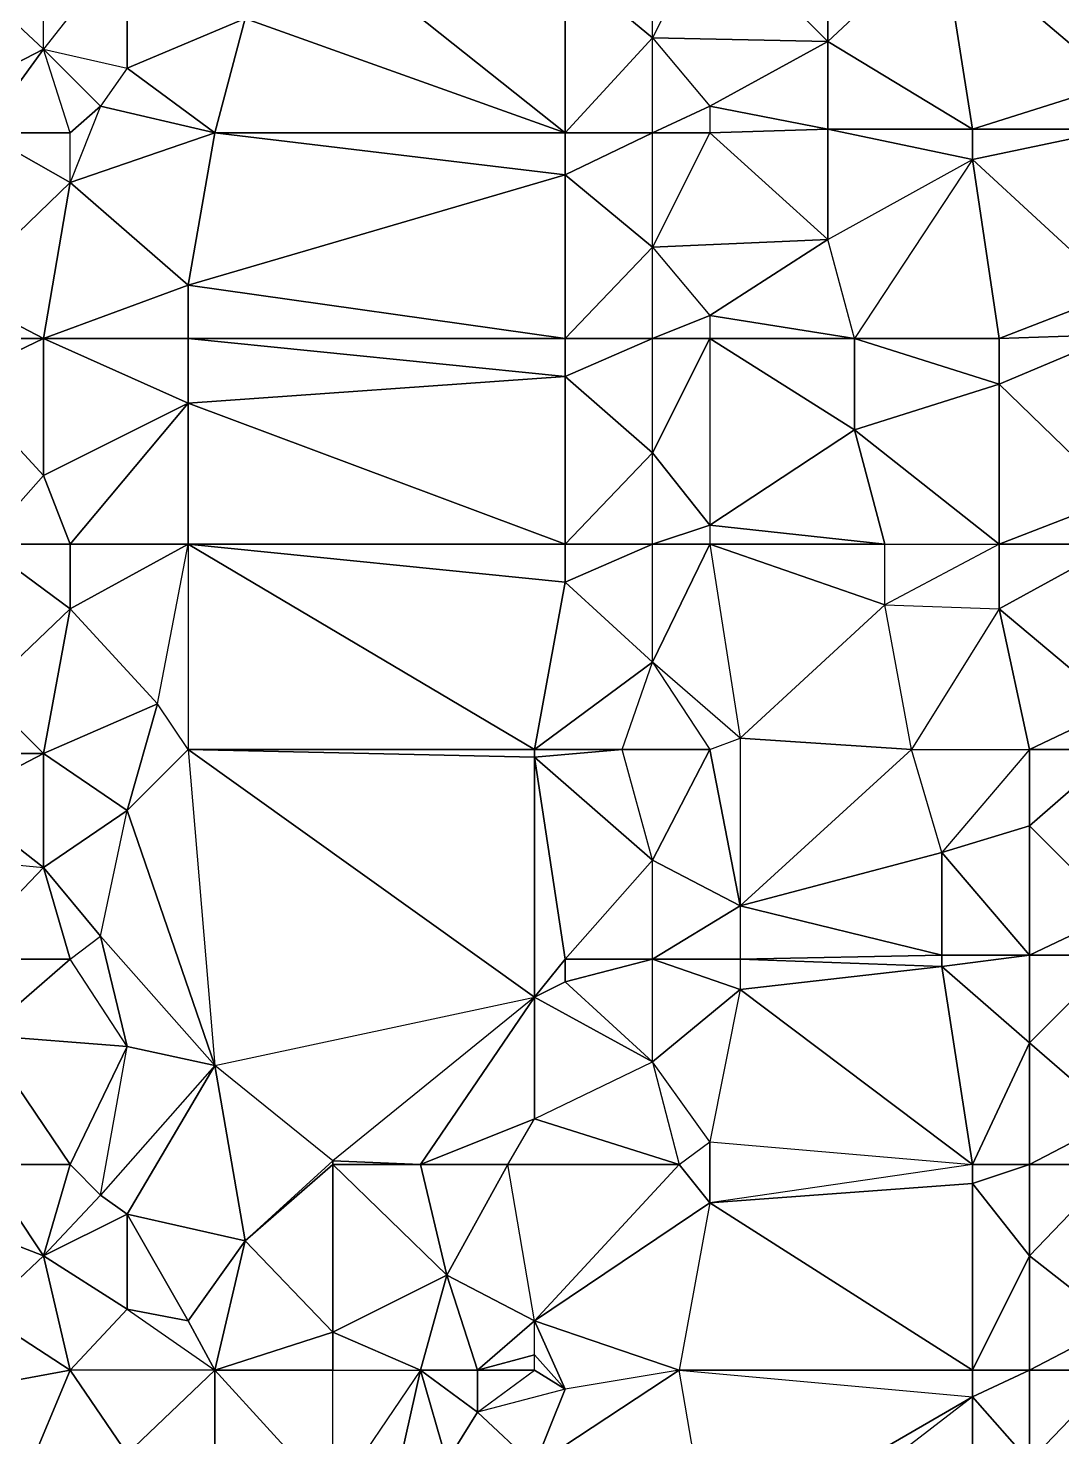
# Model space of a CAD drawing. Header units: metres. Extents: x 121.06818 to 121.07159, y 3.17836 to 3.18313.
# Drawn here: x 121.070904 to 121.0711755, y 3.1794855 to 3.1798555 of the extents above; entities that cross this region are included whole.
import ezdxf

# ---------------------------------------------------------------- set-up
doc = ezdxf.new("R2010")
doc.units = ezdxf.units.M

msp = doc.modelspace()

# ---------------------------------------------------------------- linework, layer by layer
at = {"layer": 'DELAUNEY5514', "color": 252}
msp.add_3dface([(121.071091, 3.179449, 0.0105), (121.071083, 3.179456, 0.0105), (121.071152, 3.179496, 0.01051)], dxfattribs=at)
at = {"layer": 'DELAUNEY5515', "color": 252}
msp.add_3dface([(121.071091, 3.179449, 0.0105), (121.071152, 3.179449, 0.01051), (121.071152, 3.179496, 0.01051)], dxfattribs=at)
at = {"layer": 'DELAUNEY5529', "color": 252}
msp.add_3dface([(121.070892, 3.179448, 0.01043), (121.07093, 3.179481, 0.01044), (121.070915, 3.179503, 0.01044)], dxfattribs=at)
at = {"layer": 'DELAUNEY5530', "color": 252}
msp.add_3dface([(121.07093, 3.179481, 0.01044), (121.070953, 3.179448, 0.01044), (121.070953, 3.179503, 0.01045)], dxfattribs=at)
at = {"layer": 'DELAUNEY5531', "color": 252}
msp.add_3dface([(121.070953, 3.179448, 0.01044), (121.070984, 3.179469, 0.01045), (121.070953, 3.179503, 0.01045)], dxfattribs=at)
at = {"layer": 'DELAUNEY5583', "color": 252}
msp.add_3dface([(121.071152, 3.179449, 0.01051), (121.071167, 3.179479, 0.01052), (121.071152, 3.179496, 0.01051)], dxfattribs=at)
at = {"layer": 'DELAUNEY5603', "color": 252}
msp.add_3dface([(121.070877, 3.179496, 0.01043), (121.070892, 3.179448, 0.01043), (121.070915, 3.179503, 0.01044)], dxfattribs=at)
at = {"layer": 'DELAUNEY5604', "color": 252}
msp.add_3dface([(121.070984, 3.179469, 0.01045), (121.070999, 3.179467, 0.01046), (121.071007, 3.179503, 0.01047)], dxfattribs=at)
at = {"layer": 'DELAUNEY5605', "color": 252}
msp.add_3dface([(121.070999, 3.179467, 0.01046), (121.071014, 3.179479, 0.01047), (121.071007, 3.179503, 0.01047)], dxfattribs=at)
at = {"layer": 'DELAUNEY5606', "color": 252}
msp.add_3dface([(121.071014, 3.179479, 0.01047), (121.071037, 3.179478, 0.01048), (121.071022, 3.179492, 0.01048)], dxfattribs=at)
at = {"layer": 'DELAUNEY5607', "color": 252}
msp.add_3dface([(121.071167, 3.179479, 0.01052), (121.07119, 3.179461, 0.01053), (121.07119, 3.179503, 0.01053)], dxfattribs=at)
at = {"layer": 'DELAUNEY5666', "color": 252}
msp.add_3dface([(121.07093, 3.179481, 0.01044), (121.070953, 3.179503, 0.01045), (121.070915, 3.179503, 0.01044)], dxfattribs=at)
at = {"layer": 'DELAUNEY5667', "color": 252}
msp.add_3dface([(121.071037, 3.179478, 0.01048), (121.071083, 3.179456, 0.0105), (121.071075, 3.179503, 0.0105)], dxfattribs=at)
at = {"layer": 'DELAUNEY5668', "color": 252}
msp.add_3dface([(121.071152, 3.179496, 0.01051), (121.071167, 3.179479, 0.01052), (121.071167, 3.179503, 0.01052)], dxfattribs=at)
at = {"layer": 'DELAUNEY5680', "color": 252}
msp.add_3dface([(121.070953, 3.179503, 0.01045), (121.070984, 3.179469, 0.01045), (121.070984, 3.179503, 0.01046)], dxfattribs=at)
at = {"layer": 'DELAUNEY5681', "color": 252}
msp.add_3dface([(121.071037, 3.179478, 0.01048), (121.071075, 3.179503, 0.0105), (121.071045, 3.179498, 0.01049)], dxfattribs=at)
at = {"layer": 'DELAUNEY5682', "color": 252}
msp.add_3dface([(121.071083, 3.179456, 0.0105), (121.071075, 3.179503, 0.0105), (121.071152, 3.179496, 0.01051)], dxfattribs=at)
at = {"layer": 'DELAUNEY5697', "color": 252}
msp.add_3dface([(121.070877, 3.179496, 0.01043), (121.070915, 3.179503, 0.01044), (121.070892, 3.179518, 0.01044)], dxfattribs=at)
at = {"layer": 'DELAUNEY5698', "color": 252}
msp.add_3dface([(121.071014, 3.179479, 0.01047), (121.071022, 3.179492, 0.01048), (121.071007, 3.179503, 0.01047)], dxfattribs=at)
at = {"layer": 'DELAUNEY5699', "color": 252}
msp.add_3dface([(121.071037, 3.179478, 0.01048), (121.071045, 3.179498, 0.01049), (121.071022, 3.179492, 0.01048)], dxfattribs=at)
at = {"layer": 'DELAUNEY5722', "color": 252}
msp.add_3dface([(121.071075, 3.179503, 0.0105), (121.071045, 3.179498, 0.01049), (121.071037, 3.179516, 0.01049)], dxfattribs=at)
at = {"layer": 'DELAUNEY5723', "color": 252}
msp.add_3dface([(121.071167, 3.179479, 0.01052), (121.07119, 3.179503, 0.01053), (121.071167, 3.179503, 0.01052)], dxfattribs=at)
at = {"layer": 'DELAUNEY5761', "color": 252}
msp.add_3dface([(121.070953, 3.179503, 0.01045), (121.070984, 3.179503, 0.01046), (121.070984, 3.179513, 0.01046)], dxfattribs=at)
at = {"layer": 'DELAUNEY5762', "color": 252}
msp.add_3dface([(121.070984, 3.179469, 0.01045), (121.070984, 3.179503, 0.01046), (121.071007, 3.179503, 0.01047)], dxfattribs=at)
at = {"layer": 'DELAUNEY5763', "color": 252}
msp.add_3dface([(121.071075, 3.179503, 0.0105), (121.071152, 3.179496, 0.01051), (121.071152, 3.179503, 0.01051)], dxfattribs=at)
at = {"layer": 'DELAUNEY5778', "color": 252}
msp.add_3dface([(121.070984, 3.179503, 0.01046), (121.071007, 3.179503, 0.01047), (121.070984, 3.179513, 0.01046)], dxfattribs=at)
at = {"layer": 'DELAUNEY5790', "color": 252}
msp.add_3dface([(121.071007, 3.179503, 0.01047), (121.071022, 3.179492, 0.01048), (121.071022, 3.179503, 0.01048)], dxfattribs=at)
at = {"layer": 'DELAUNEY5791', "color": 252}
msp.add_3dface([(121.071022, 3.179492, 0.01048), (121.071037, 3.179503, 0.01049), (121.071045, 3.179498, 0.01049)], dxfattribs=at)
at = {"layer": 'DELAUNEY5792', "color": 252}
msp.add_3dface([(121.071022, 3.179492, 0.01048), (121.071037, 3.179503, 0.01049), (121.071022, 3.179503, 0.01048)], dxfattribs=at)
at = {"layer": 'DELAUNEY5793', "color": 252}
msp.add_3dface([(121.071045, 3.179498, 0.01049), (121.071037, 3.179503, 0.01049), (121.071037, 3.179507, 0.01049)], dxfattribs=at)
at = {"layer": 'DELAUNEY5794', "color": 252}
msp.add_3dface([(121.071152, 3.179496, 0.01051), (121.071167, 3.179503, 0.01052), (121.071152, 3.179503, 0.01051)], dxfattribs=at)
at = {"layer": 'DELAUNEY5815', "color": 252}
msp.add_3dface([(121.071167, 3.179503, 0.01052), (121.07119, 3.179503, 0.01053), (121.07119, 3.179515, 0.01053)], dxfattribs=at)
at = {"layer": 'DELAUNEY5843', "color": 252}
msp.add_3dface([(121.071007, 3.179503, 0.01047), (121.071022, 3.179503, 0.01048), (121.071014, 3.179528, 0.01048)], dxfattribs=at)
at = {"layer": 'DELAUNEY5844', "color": 252}
msp.add_3dface([(121.071022, 3.179503, 0.01048), (121.071037, 3.179503, 0.01049), (121.071037, 3.179507, 0.01049)], dxfattribs=at)
at = {"layer": 'DELAUNEY5845', "color": 252}
msp.add_3dface([(121.071075, 3.179503, 0.0105), (121.071152, 3.179503, 0.01051), (121.071083, 3.179547, 0.0105)], dxfattribs=at)
at = {"layer": 'DELAUNEY5861', "color": 252}
msp.add_3dface([(121.070892, 3.179518, 0.01044), (121.070915, 3.179503, 0.01044), (121.070908, 3.179533, 0.01045)], dxfattribs=at)
at = {"layer": 'DELAUNEY5862', "color": 252}
msp.add_3dface([(121.070915, 3.179503, 0.01044), (121.07093, 3.179519, 0.01045), (121.070953, 3.179503, 0.01045)], dxfattribs=at)
at = {"layer": 'DELAUNEY5863', "color": 252}
msp.add_3dface([(121.070915, 3.179503, 0.01044), (121.07093, 3.179519, 0.01045), (121.070908, 3.179533, 0.01045)], dxfattribs=at)
at = {"layer": 'DELAUNEY5864', "color": 252}
msp.add_3dface([(121.07093, 3.179519, 0.01045), (121.070953, 3.179503, 0.01045), (121.070946, 3.179516, 0.01045)], dxfattribs=at)
at = {"layer": 'DELAUNEY5865', "color": 252}
msp.add_3dface([(121.071152, 3.179503, 0.01051), (121.071167, 3.179503, 0.01052), (121.071167, 3.179533, 0.01052)], dxfattribs=at)
at = {"layer": 'DELAUNEY5881', "color": 252}
msp.add_3dface([(121.07093, 3.179519, 0.01045), (121.070946, 3.179516, 0.01045), (121.07093, 3.179544, 0.01046)], dxfattribs=at)
at = {"layer": 'DELAUNEY5882', "color": 252}
msp.add_3dface([(121.070946, 3.179516, 0.01045), (121.070953, 3.179503, 0.01045), (121.070961, 3.179537, 0.01046)], dxfattribs=at)
at = {"layer": 'DELAUNEY5895', "color": 252}
msp.add_3dface([(121.071022, 3.179503, 0.01048), (121.071037, 3.179507, 0.01049), (121.071037, 3.179516, 0.01049)], dxfattribs=at)
at = {"layer": 'DELAUNEY5896', "color": 252}
msp.add_3dface([(121.071045, 3.179498, 0.01049), (121.071037, 3.179507, 0.01049), (121.071037, 3.179516, 0.01049)], dxfattribs=at)
at = {"layer": 'DELAUNEY5916', "color": 252}
msp.add_3dface([(121.070953, 3.179503, 0.01045), (121.070984, 3.179513, 0.01046), (121.070961, 3.179537, 0.01046)], dxfattribs=at)
at = {"layer": 'DELAUNEY5917', "color": 252}
msp.add_3dface([(121.071167, 3.179503, 0.01052), (121.07119, 3.179515, 0.01053), (121.071167, 3.179533, 0.01052)], dxfattribs=at)
at = {"layer": 'DELAUNEY5932', "color": 252}
msp.add_3dface([(121.070984, 3.179513, 0.01046), (121.071007, 3.179503, 0.01047), (121.071014, 3.179528, 0.01048)], dxfattribs=at)
at = {"layer": 'DELAUNEY5933', "color": 252}
msp.add_3dface([(121.071022, 3.179503, 0.01048), (121.071037, 3.179516, 0.01049), (121.071014, 3.179528, 0.01048)], dxfattribs=at)
at = {"layer": 'DELAUNEY5960', "color": 252}
msp.add_3dface([(121.071075, 3.179503, 0.0105), (121.071037, 3.179516, 0.01049), (121.071083, 3.179547, 0.0105)], dxfattribs=at)
at = {"layer": 'DELAUNEY5975', "color": 252}
msp.add_3dface([(121.070892, 3.179518, 0.01044), (121.070908, 3.179533, 0.01045), (121.070877, 3.179545, 0.01044)], dxfattribs=at)
at = {"layer": 'DELAUNEY5976', "color": 252}
msp.add_3dface([(121.070946, 3.179516, 0.01045), (121.070961, 3.179537, 0.01046), (121.07093, 3.179544, 0.01046)], dxfattribs=at)
at = {"layer": 'DELAUNEY5977', "color": 252}
msp.add_3dface([(121.070984, 3.179513, 0.01046), (121.071014, 3.179528, 0.01048), (121.070984, 3.179557, 0.01047)], dxfattribs=at)
at = {"layer": 'DELAUNEY5978', "color": 252}
msp.add_3dface([(121.071152, 3.179503, 0.01051), (121.071167, 3.179533, 0.01052), (121.071152, 3.179552, 0.01051)], dxfattribs=at)
at = {"layer": 'DELAUNEY5992', "color": 252}
msp.add_3dface([(121.070908, 3.179533, 0.01045), (121.07093, 3.179519, 0.01045), (121.07093, 3.179544, 0.01046)], dxfattribs=at)
at = {"layer": 'DELAUNEY5993', "color": 252}
msp.add_3dface([(121.070961, 3.179537, 0.01046), (121.070984, 3.179513, 0.01046), (121.070984, 3.179557, 0.01047)], dxfattribs=at)
at = {"layer": 'DELAUNEY5994', "color": 252}
msp.add_3dface([(121.071014, 3.179528, 0.01048), (121.071037, 3.179516, 0.01049), (121.07103, 3.179557, 0.01049)], dxfattribs=at)
at = {"layer": 'DELAUNEY5995', "color": 252}
msp.add_3dface([(121.071083, 3.179547, 0.0105), (121.071152, 3.179503, 0.01051), (121.071152, 3.179552, 0.01051)], dxfattribs=at)
at = {"layer": 'DELAUNEY5996', "color": 252}
msp.add_3dface([(121.071167, 3.179533, 0.01052), (121.07119, 3.179515, 0.01053), (121.07119, 3.179557, 0.01053)], dxfattribs=at)
at = {"layer": 'DELAUNEY6040', "color": 252}
msp.add_3dface([(121.071083, 3.179547, 0.0105), (121.071037, 3.179516, 0.01049), (121.071075, 3.179557, 0.0105)], dxfattribs=at)
at = {"layer": 'DELAUNEY6041', "color": 252}
msp.add_3dface([(121.071083, 3.179547, 0.0105), (121.071152, 3.179552, 0.01051), (121.071152, 3.179557, 0.01051)], dxfattribs=at)
at = {"layer": 'DELAUNEY6061', "color": 252}
msp.add_3dface([(121.071152, 3.179552, 0.01051), (121.071167, 3.179533, 0.01052), (121.071167, 3.179557, 0.01052)], dxfattribs=at)
at = {"layer": 'DELAUNEY6080', "color": 252}
msp.add_3dface([(121.070908, 3.179533, 0.01045), (121.07093, 3.179544, 0.01046), (121.070923, 3.179549, 0.01046)], dxfattribs=at)
at = {"layer": 'DELAUNEY6098', "color": 252}
msp.add_3dface([(121.07093, 3.179544, 0.01046), (121.070961, 3.179537, 0.01046), (121.070953, 3.179583, 0.01047)], dxfattribs=at)
at = {"layer": 'DELAUNEY6111', "color": 252}
msp.add_3dface([(121.070877, 3.179545, 0.01044), (121.070908, 3.179533, 0.01045), (121.070892, 3.179557, 0.01045)], dxfattribs=at)
at = {"layer": 'DELAUNEY6112', "color": 252}
msp.add_3dface([(121.070908, 3.179533, 0.01045), (121.070923, 3.179549, 0.01046), (121.070915, 3.179557, 0.01046)], dxfattribs=at)
at = {"layer": 'DELAUNEY6113', "color": 252}
msp.add_3dface([(121.070923, 3.179549, 0.01046), (121.07093, 3.179544, 0.01046), (121.070953, 3.179583, 0.01047)], dxfattribs=at)
at = {"layer": 'DELAUNEY6114', "color": 252}
msp.add_3dface([(121.070961, 3.179537, 0.01046), (121.070984, 3.179557, 0.01047), (121.070984, 3.179558, 0.01047)], dxfattribs=at)
at = {"layer": 'DELAUNEY6115', "color": 252}
msp.add_3dface([(121.070984, 3.179557, 0.01047), (121.071014, 3.179528, 0.01048), (121.071007, 3.179557, 0.01048)], dxfattribs=at)
at = {"layer": 'DELAUNEY6116', "color": 252}
msp.add_3dface([(121.071014, 3.179528, 0.01048), (121.07103, 3.179557, 0.01049), (121.071007, 3.179557, 0.01048)], dxfattribs=at)
at = {"layer": 'DELAUNEY6117', "color": 252}
msp.add_3dface([(121.071037, 3.179516, 0.01049), (121.07103, 3.179557, 0.01049), (121.071075, 3.179557, 0.0105)], dxfattribs=at)
at = {"layer": 'DELAUNEY6118', "color": 252}
msp.add_3dface([(121.071083, 3.179547, 0.0105), (121.071075, 3.179557, 0.0105), (121.071083, 3.179563, 0.0105)], dxfattribs=at)
at = {"layer": 'DELAUNEY6119', "color": 252}
msp.add_3dface([(121.071167, 3.179533, 0.01052), (121.07119, 3.179557, 0.01053), (121.071167, 3.179557, 0.01052)], dxfattribs=at)
at = {"layer": 'DELAUNEY6135', "color": 252}
msp.add_3dface([(121.070984, 3.179557, 0.01047), (121.071007, 3.179557, 0.01048), (121.070984, 3.179558, 0.01047)], dxfattribs=at)
at = {"layer": 'DELAUNEY6155', "color": 252}
msp.add_3dface([(121.070892, 3.179557, 0.01045), (121.070908, 3.179533, 0.01045), (121.070915, 3.179557, 0.01046)], dxfattribs=at)
at = {"layer": 'DELAUNEY6156', "color": 252}
msp.add_3dface([(121.071075, 3.179557, 0.0105), (121.07103, 3.179557, 0.01049), (121.071037, 3.179569, 0.01049)], dxfattribs=at)
at = {"layer": 'DELAUNEY6186', "color": 252}
msp.add_3dface([(121.070915, 3.179557, 0.01046), (121.070923, 3.179549, 0.01046), (121.07093, 3.179588, 0.01047)], dxfattribs=at)
at = {"layer": 'DELAUNEY6187', "color": 252}
msp.add_3dface([(121.071007, 3.179557, 0.01048), (121.07103, 3.179557, 0.01049), (121.071037, 3.179569, 0.01049)], dxfattribs=at)
at = {"layer": 'DELAUNEY6188', "color": 252}
msp.add_3dface([(121.071152, 3.179552, 0.01051), (121.071167, 3.179557, 0.01052), (121.071152, 3.179557, 0.01051)], dxfattribs=at)
at = {"layer": 'DELAUNEY6189', "color": 252}
msp.add_3dface([(121.071167, 3.179557, 0.01052), (121.07119, 3.179557, 0.01053), (121.07119, 3.179569, 0.01053)], dxfattribs=at)
at = {"layer": 'DELAUNEY6201', "color": 252}
msp.add_3dface([(121.070892, 3.179557, 0.01045), (121.070915, 3.179557, 0.01046), (121.070892, 3.179591, 0.01046)], dxfattribs=at)
at = {"layer": 'DELAUNEY6218', "color": 252}
msp.add_3dface([(121.071075, 3.179557, 0.0105), (121.071037, 3.179569, 0.01049), (121.071068, 3.179584, 0.01049)], dxfattribs=at)
at = {"layer": 'DELAUNEY6227', "color": 252}
msp.add_3dface([(121.071083, 3.179547, 0.0105), (121.071083, 3.179563, 0.0105), (121.071152, 3.179557, 0.01051)], dxfattribs=at)
at = {"layer": 'DELAUNEY6243', "color": 252}
msp.add_3dface([(121.070961, 3.179537, 0.01046), (121.070984, 3.179558, 0.01047), (121.070953, 3.179583, 0.01047)], dxfattribs=at)
at = {"layer": 'DELAUNEY6244', "color": 252}
msp.add_3dface([(121.071075, 3.179557, 0.0105), (121.071083, 3.179563, 0.0105), (121.071068, 3.179584, 0.01049)], dxfattribs=at)
at = {"layer": 'DELAUNEY6245', "color": 252}
msp.add_3dface([(121.071083, 3.179563, 0.0105), (121.071152, 3.179557, 0.01051), (121.071091, 3.179603, 0.0105)], dxfattribs=at)
at = {"layer": 'DELAUNEY6246', "color": 252}
msp.add_3dface([(121.071152, 3.179557, 0.01051), (121.071167, 3.179557, 0.01052), (121.071167, 3.179589, 0.01052)], dxfattribs=at)
at = {"layer": 'DELAUNEY6263', "color": 252}
msp.add_3dface([(121.070984, 3.179558, 0.01047), (121.071007, 3.179557, 0.01048), (121.071037, 3.179601, 0.01048)], dxfattribs=at)
at = {"layer": 'DELAUNEY6290', "color": 252}
msp.add_3dface([(121.070984, 3.179558, 0.01047), (121.070953, 3.179583, 0.01047), (121.071037, 3.179601, 0.01048)], dxfattribs=at)
at = {"layer": 'DELAUNEY6291', "color": 252}
msp.add_3dface([(121.071167, 3.179557, 0.01052), (121.07119, 3.179569, 0.01053), (121.071167, 3.179589, 0.01052)], dxfattribs=at)
at = {"layer": 'DELAUNEY6303', "color": 252}
msp.add_3dface([(121.070923, 3.179549, 0.01046), (121.07093, 3.179588, 0.01047), (121.070953, 3.179583, 0.01047)], dxfattribs=at)
at = {"layer": 'DELAUNEY6304', "color": 252}
msp.add_3dface([(121.071037, 3.179569, 0.01049), (121.071068, 3.179584, 0.01049), (121.071037, 3.179601, 0.01048)], dxfattribs=at)
at = {"layer": 'DELAUNEY6315', "color": 252}
msp.add_3dface([(121.070915, 3.179557, 0.01046), (121.07093, 3.179588, 0.01047), (121.070892, 3.179591, 0.01046)], dxfattribs=at)
at = {"layer": 'DELAUNEY6316', "color": 252}
msp.add_3dface([(121.070953, 3.179583, 0.01047), (121.07093, 3.179588, 0.01047), (121.070923, 3.179617, 0.01047)], dxfattribs=at)
at = {"layer": 'DELAUNEY6346', "color": 252}
msp.add_3dface([(121.071007, 3.179557, 0.01048), (121.071037, 3.179569, 0.01049), (121.071037, 3.179601, 0.01048)], dxfattribs=at)
at = {"layer": 'DELAUNEY6347', "color": 252}
msp.add_3dface([(121.071083, 3.179563, 0.0105), (121.071068, 3.179584, 0.01049), (121.071091, 3.179603, 0.0105)], dxfattribs=at)
at = {"layer": 'DELAUNEY6348', "color": 252}
msp.add_3dface([(121.071152, 3.179557, 0.01051), (121.071167, 3.179589, 0.01052), (121.071144, 3.179609, 0.01051)], dxfattribs=at)
at = {"layer": 'DELAUNEY6362', "color": 252}
msp.add_3dface([(121.071167, 3.179589, 0.01052), (121.07119, 3.179569, 0.01053), (121.07119, 3.179612, 0.01053)], dxfattribs=at)
at = {"layer": 'DELAUNEY6377', "color": 252}
msp.add_3dface([(121.071091, 3.179603, 0.0105), (121.071152, 3.179557, 0.01051), (121.071144, 3.179609, 0.01051)], dxfattribs=at)
at = {"layer": 'DELAUNEY6382', "color": 252}
msp.add_3dface([(121.070892, 3.179591, 0.01046), (121.07093, 3.179588, 0.01047), (121.070915, 3.179611, 0.01047)], dxfattribs=at)
at = {"layer": 'DELAUNEY6383', "color": 252}
msp.add_3dface([(121.071091, 3.179603, 0.0105), (121.071144, 3.179609, 0.01051), (121.071091, 3.179611, 0.0105)], dxfattribs=at)
at = {"layer": 'DELAUNEY6408', "color": 252}
msp.add_3dface([(121.071091, 3.179603, 0.0105), (121.071068, 3.179584, 0.01049), (121.071068, 3.179611, 0.01049)], dxfattribs=at)
at = {"layer": 'DELAUNEY6409', "color": 252}
msp.add_3dface([(121.071144, 3.179609, 0.01051), (121.071167, 3.179589, 0.01052), (121.071167, 3.179612, 0.01052)], dxfattribs=at)
at = {"layer": 'DELAUNEY6425', "color": 252}
msp.add_3dface([(121.071037, 3.179601, 0.01048), (121.071068, 3.179584, 0.01049), (121.071045, 3.179605, 0.01048)], dxfattribs=at)
at = {"layer": 'DELAUNEY6426', "color": 252}
msp.add_3dface([(121.071037, 3.179601, 0.01048), (121.071045, 3.179605, 0.01048), (121.071045, 3.179611, 0.01048)], dxfattribs=at)
at = {"layer": 'DELAUNEY6427', "color": 252}
msp.add_3dface([(121.071045, 3.179605, 0.01048), (121.071068, 3.179584, 0.01049), (121.071068, 3.179611, 0.01049)], dxfattribs=at)
at = {"layer": 'DELAUNEY6462', "color": 252}
msp.add_3dface([(121.071167, 3.179589, 0.01052), (121.07119, 3.179612, 0.01053), (121.071167, 3.179612, 0.01052)], dxfattribs=at)
at = {"layer": 'DELAUNEY6487', "color": 252}
msp.add_3dface([(121.070892, 3.179591, 0.01046), (121.070915, 3.179611, 0.01047), (121.070885, 3.179611, 0.01046)], dxfattribs=at)
at = {"layer": 'DELAUNEY6488', "color": 252}
msp.add_3dface([(121.07093, 3.179588, 0.01047), (121.070915, 3.179611, 0.01047), (121.070923, 3.179617, 0.01047)], dxfattribs=at)
at = {"layer": 'DELAUNEY6526', "color": 252}
msp.add_3dface([(121.070953, 3.179583, 0.01047), (121.071037, 3.179601, 0.01048), (121.070946, 3.179666, 0.01047)], dxfattribs=at)
at = {"layer": 'DELAUNEY6527', "color": 252}
msp.add_3dface([(121.071045, 3.179605, 0.01048), (121.071068, 3.179611, 0.01049), (121.071045, 3.179611, 0.01048)], dxfattribs=at)
at = {"layer": 'DELAUNEY6528', "color": 252}
msp.add_3dface([(121.071091, 3.179603, 0.0105), (121.071068, 3.179611, 0.01049), (121.071091, 3.179611, 0.0105)], dxfattribs=at)
at = {"layer": 'DELAUNEY6544', "color": 252}
msp.add_3dface([(121.071144, 3.179609, 0.01051), (121.071167, 3.179612, 0.01052), (121.071144, 3.179612, 0.01051)], dxfattribs=at)
at = {"layer": 'DELAUNEY6561', "color": 252}
msp.add_3dface([(121.070915, 3.179611, 0.01047), (121.070923, 3.179617, 0.01047), (121.070908, 3.179635, 0.01046)], dxfattribs=at)
at = {"layer": 'DELAUNEY6562', "color": 252}
msp.add_3dface([(121.071167, 3.179612, 0.01052), (121.07119, 3.179612, 0.01053), (121.07119, 3.179623, 0.01053)], dxfattribs=at)
at = {"layer": 'DELAUNEY6575', "color": 252}
msp.add_3dface([(121.071091, 3.179611, 0.0105), (121.071068, 3.179611, 0.01049), (121.071091, 3.179625, 0.0105)], dxfattribs=at)
at = {"layer": 'DELAUNEY6591', "color": 252}
msp.add_3dface([(121.070885, 3.179611, 0.01046), (121.070915, 3.179611, 0.01047), (121.070908, 3.179635, 0.01046)], dxfattribs=at)
at = {"layer": 'DELAUNEY6592', "color": 252}
msp.add_3dface([(121.070953, 3.179583, 0.01047), (121.070923, 3.179617, 0.01047), (121.07093, 3.17965, 0.01047)], dxfattribs=at)
at = {"layer": 'DELAUNEY6593', "color": 252}
msp.add_3dface([(121.071037, 3.179601, 0.01048), (121.071045, 3.179611, 0.01048), (121.071037, 3.179664, 0.01048)], dxfattribs=at)
at = {"layer": 'DELAUNEY6594', "color": 252}
msp.add_3dface([(121.071091, 3.179611, 0.0105), (121.071144, 3.179609, 0.01051), (121.071144, 3.179612, 0.01051)], dxfattribs=at)
at = {"layer": 'DELAUNEY6607', "color": 252}
msp.add_3dface([(121.071045, 3.179611, 0.01048), (121.071068, 3.179611, 0.01049), (121.071068, 3.179637, 0.01049)], dxfattribs=at)
at = {"layer": 'DELAUNEY6608', "color": 252}
msp.add_3dface([(121.071091, 3.179611, 0.0105), (121.071144, 3.179612, 0.01051), (121.071091, 3.179625, 0.0105)], dxfattribs=at)
at = {"layer": 'DELAUNEY6626', "color": 252}
msp.add_3dface([(121.071144, 3.179612, 0.01051), (121.071167, 3.179612, 0.01052), (121.071144, 3.179639, 0.01051)], dxfattribs=at)
at = {"layer": 'DELAUNEY6652', "color": 252}
msp.add_3dface([(121.071091, 3.179625, 0.0105), (121.071068, 3.179611, 0.01049), (121.071068, 3.179637, 0.01049)], dxfattribs=at)
at = {"layer": 'DELAUNEY6653', "color": 252}
msp.add_3dface([(121.071167, 3.179612, 0.01052), (121.07119, 3.179623, 0.01053), (121.071167, 3.179646, 0.01052)], dxfattribs=at)
at = {"layer": 'DELAUNEY6667', "color": 252}
msp.add_3dface([(121.070908, 3.179635, 0.01046), (121.070885, 3.179611, 0.01046), (121.070877, 3.179638, 0.01045)], dxfattribs=at)
at = {"layer": 'DELAUNEY6668', "color": 252}
msp.add_3dface([(121.071091, 3.179625, 0.0105), (121.071144, 3.179612, 0.01051), (121.071144, 3.179639, 0.01051)], dxfattribs=at)
at = {"layer": 'DELAUNEY6698', "color": 252}
msp.add_3dface([(121.070908, 3.179635, 0.01046), (121.070923, 3.179617, 0.01047), (121.07093, 3.17965, 0.01047)], dxfattribs=at)
at = {"layer": 'DELAUNEY6699', "color": 252}
msp.add_3dface([(121.070953, 3.179583, 0.01047), (121.07093, 3.17965, 0.01047), (121.070946, 3.179666, 0.01047)], dxfattribs=at)
at = {"layer": 'DELAUNEY6700', "color": 252}
msp.add_3dface([(121.071045, 3.179611, 0.01048), (121.071068, 3.179637, 0.01049), (121.071037, 3.179664, 0.01048)], dxfattribs=at)
at = {"layer": 'DELAUNEY6701', "color": 252}
msp.add_3dface([(121.071091, 3.179625, 0.0105), (121.071144, 3.179639, 0.01051), (121.071136, 3.179666, 0.01051)], dxfattribs=at)
at = {"layer": 'DELAUNEY6702', "color": 252}
msp.add_3dface([(121.071144, 3.179639, 0.01051), (121.071167, 3.179612, 0.01052), (121.071167, 3.179646, 0.01052)], dxfattribs=at)
at = {"layer": 'DELAUNEY6709', "color": 252}
msp.add_3dface([(121.07093, 3.17965, 0.01047), (121.070946, 3.179666, 0.01047), (121.070938, 3.179678, 0.01047)], dxfattribs=at)
at = {"layer": 'DELAUNEY6710', "color": 252}
msp.add_3dface([(121.071091, 3.179625, 0.0105), (121.071068, 3.179637, 0.01049), (121.071083, 3.179666, 0.0105)], dxfattribs=at)
at = {"layer": 'DELAUNEY6722', "color": 252}
msp.add_3dface([(121.070877, 3.179638, 0.01045), (121.070908, 3.179635, 0.01046), (121.070885, 3.179653, 0.01045)], dxfattribs=at)
at = {"layer": 'DELAUNEY6723', "color": 252}
msp.add_3dface([(121.070946, 3.179666, 0.01047), (121.071037, 3.179601, 0.01048), (121.071037, 3.179664, 0.01048)], dxfattribs=at)
at = {"layer": 'DELAUNEY6724', "color": 252}
msp.add_3dface([(121.071144, 3.179639, 0.01051), (121.071167, 3.179646, 0.01052), (121.071167, 3.179666, 0.01052)], dxfattribs=at)
at = {"layer": 'DELAUNEY6725', "color": 252}
msp.add_3dface([(121.071167, 3.179646, 0.01052), (121.07119, 3.179623, 0.01053), (121.07119, 3.179666, 0.01053)], dxfattribs=at)
at = {"layer": 'DELAUNEY6738', "color": 252}
msp.add_3dface([(121.070946, 3.179666, 0.01047), (121.071037, 3.179664, 0.01048), (121.071037, 3.179666, 0.01048)], dxfattribs=at)
at = {"layer": 'DELAUNEY6748', "color": 252}
msp.add_3dface([(121.070908, 3.179635, 0.01046), (121.07093, 3.17965, 0.01047), (121.070908, 3.179665, 0.01046)], dxfattribs=at)
at = {"layer": 'DELAUNEY6790', "color": 252}
msp.add_3dface([(121.070885, 3.179653, 0.01045), (121.070908, 3.179635, 0.01046), (121.070908, 3.179665, 0.01046)], dxfattribs=at)
at = {"layer": 'DELAUNEY6791', "color": 252}
msp.add_3dface([(121.071037, 3.179664, 0.01048), (121.071068, 3.179637, 0.01049), (121.07106, 3.179666, 0.01049)], dxfattribs=at)
at = {"layer": 'DELAUNEY6827', "color": 252}
msp.add_3dface([(121.071091, 3.179625, 0.0105), (121.071136, 3.179666, 0.01051), (121.071091, 3.179669, 0.0105)], dxfattribs=at)
at = {"layer": 'DELAUNEY6828', "color": 252}
msp.add_3dface([(121.071167, 3.179646, 0.01052), (121.07119, 3.179666, 0.01053), (121.071167, 3.179666, 0.01052)], dxfattribs=at)
at = {"layer": 'DELAUNEY6848', "color": 252}
msp.add_3dface([(121.071037, 3.179664, 0.01048), (121.07106, 3.179666, 0.01049), (121.071037, 3.179666, 0.01048)], dxfattribs=at)
at = {"layer": 'DELAUNEY6849', "color": 252}
msp.add_3dface([(121.071068, 3.179637, 0.01049), (121.07106, 3.179666, 0.01049), (121.071083, 3.179666, 0.0105)], dxfattribs=at)
at = {"layer": 'DELAUNEY6850', "color": 252}
msp.add_3dface([(121.071091, 3.179625, 0.0105), (121.071083, 3.179666, 0.0105), (121.071091, 3.179669, 0.0105)], dxfattribs=at)
at = {"layer": 'DELAUNEY6851', "color": 252}
msp.add_3dface([(121.071144, 3.179639, 0.01051), (121.071136, 3.179666, 0.01051), (121.071167, 3.179666, 0.01052)], dxfattribs=at)
at = {"layer": 'DELAUNEY6866', "color": 252}
msp.add_3dface([(121.071083, 3.179666, 0.0105), (121.071091, 3.179669, 0.0105), (121.071068, 3.179689, 0.01049)], dxfattribs=at)
at = {"layer": 'DELAUNEY6867', "color": 252}
msp.add_3dface([(121.071091, 3.179669, 0.0105), (121.071136, 3.179666, 0.01051), (121.071129, 3.179704, 0.01051)], dxfattribs=at)
at = {"layer": 'DELAUNEY6885', "color": 252}
msp.add_3dface([(121.070885, 3.179653, 0.01045), (121.070908, 3.179665, 0.01046), (121.070892, 3.179665, 0.01045)], dxfattribs=at)
at = {"layer": 'DELAUNEY6886', "color": 252}
msp.add_3dface([(121.070908, 3.179665, 0.01046), (121.07093, 3.17965, 0.01047), (121.070938, 3.179678, 0.01047)], dxfattribs=at)
at = {"layer": 'DELAUNEY6907', "color": 252}
msp.add_3dface([(121.070892, 3.179665, 0.01045), (121.070908, 3.179665, 0.01046), (121.070892, 3.179681, 0.01045)], dxfattribs=at)
at = {"layer": 'DELAUNEY6908', "color": 252}
msp.add_3dface([(121.071083, 3.179666, 0.0105), (121.07106, 3.179666, 0.01049), (121.071068, 3.179689, 0.01049)], dxfattribs=at)
at = {"layer": 'DELAUNEY6928', "color": 252}
msp.add_3dface([(121.071136, 3.179666, 0.01051), (121.071167, 3.179666, 0.01052), (121.071159, 3.179703, 0.01052)], dxfattribs=at)
at = {"layer": 'DELAUNEY6929', "color": 252}
msp.add_3dface([(121.071167, 3.179666, 0.01052), (121.07119, 3.179666, 0.01053), (121.07119, 3.179677, 0.01053)], dxfattribs=at)
at = {"layer": 'DELAUNEY6977', "color": 252}
msp.add_3dface([(121.070908, 3.179665, 0.01046), (121.070938, 3.179678, 0.01047), (121.070915, 3.179703, 0.01046)], dxfattribs=at)
at = {"layer": 'DELAUNEY6978', "color": 252}
msp.add_3dface([(121.070946, 3.179666, 0.01047), (121.070938, 3.179678, 0.01047), (121.070946, 3.17972, 0.01047)], dxfattribs=at)
at = {"layer": 'DELAUNEY6979', "color": 252}
msp.add_3dface([(121.070946, 3.179666, 0.01047), (121.071037, 3.179666, 0.01048), (121.070946, 3.17972, 0.01047)], dxfattribs=at)
at = {"layer": 'DELAUNEY6997', "color": 252}
msp.add_3dface([(121.071037, 3.179666, 0.01048), (121.07106, 3.179666, 0.01049), (121.071068, 3.179689, 0.01049)], dxfattribs=at)
at = {"layer": 'DELAUNEY7009', "color": 252}
msp.add_3dface([(121.071167, 3.179666, 0.01052), (121.07119, 3.179677, 0.01053), (121.071159, 3.179703, 0.01052)], dxfattribs=at)
at = {"layer": 'DELAUNEY7024', "color": 252}
msp.add_3dface([(121.070892, 3.179681, 0.01045), (121.070908, 3.179665, 0.01046), (121.070915, 3.179703, 0.01046)], dxfattribs=at)
at = {"layer": 'DELAUNEY7083', "color": 252}
msp.add_3dface([(121.071037, 3.179666, 0.01048), (121.071068, 3.179689, 0.01049), (121.071045, 3.17971, 0.01048)], dxfattribs=at)
at = {"layer": 'DELAUNEY7084', "color": 252}
msp.add_3dface([(121.071091, 3.179669, 0.0105), (121.071068, 3.179689, 0.01049), (121.071083, 3.17972, 0.0105)], dxfattribs=at)
at = {"layer": 'DELAUNEY7085', "color": 252}
msp.add_3dface([(121.071091, 3.179669, 0.0105), (121.071129, 3.179704, 0.01051), (121.071083, 3.17972, 0.0105)], dxfattribs=at)
at = {"layer": 'DELAUNEY7086', "color": 252}
msp.add_3dface([(121.071136, 3.179666, 0.01051), (121.071129, 3.179704, 0.01051), (121.071159, 3.179703, 0.01052)], dxfattribs=at)
at = {"layer": 'DELAUNEY7103', "color": 252}
msp.add_3dface([(121.070892, 3.179681, 0.01045), (121.070915, 3.179703, 0.01046), (121.070892, 3.17972, 0.01045)], dxfattribs=at)
at = {"layer": 'DELAUNEY7104', "color": 252}
msp.add_3dface([(121.070915, 3.179703, 0.01046), (121.070938, 3.179678, 0.01047), (121.070946, 3.17972, 0.01047)], dxfattribs=at)
at = {"layer": 'DELAUNEY7114', "color": 252}
msp.add_3dface([(121.071037, 3.179666, 0.01048), (121.071045, 3.17971, 0.01048), (121.070946, 3.17972, 0.01047)], dxfattribs=at)
at = {"layer": 'DELAUNEY7115', "color": 252}
msp.add_3dface([(121.071159, 3.179703, 0.01052), (121.07119, 3.179677, 0.01053), (121.07119, 3.17972, 0.01053)], dxfattribs=at)
at = {"layer": 'DELAUNEY7131', "color": 252}
msp.add_3dface([(121.071045, 3.17971, 0.01048), (121.071068, 3.179689, 0.01049), (121.071068, 3.17972, 0.01049)], dxfattribs=at)
at = {"layer": 'DELAUNEY7132', "color": 252}
msp.add_3dface([(121.071129, 3.179704, 0.01051), (121.071159, 3.179703, 0.01052), (121.071159, 3.17972, 0.01052)], dxfattribs=at)
at = {"layer": 'DELAUNEY7154', "color": 252}
msp.add_3dface([(121.071083, 3.17972, 0.0105), (121.071068, 3.179689, 0.01049), (121.071068, 3.17972, 0.01049)], dxfattribs=at)
at = {"layer": 'DELAUNEY7174', "color": 252}
msp.add_3dface([(121.070946, 3.17972, 0.01047), (121.071045, 3.17971, 0.01048), (121.071045, 3.17972, 0.01048)], dxfattribs=at)
at = {"layer": 'DELAUNEY7201', "color": 252}
msp.add_3dface([(121.070915, 3.179703, 0.01046), (121.070946, 3.17972, 0.01047), (121.070915, 3.17972, 0.01046)], dxfattribs=at)
at = {"layer": 'DELAUNEY7202', "color": 252}
msp.add_3dface([(121.071083, 3.17972, 0.0105), (121.071129, 3.179704, 0.01051), (121.071129, 3.17972, 0.01051)], dxfattribs=at)
at = {"layer": 'DELAUNEY7203', "color": 252}
msp.add_3dface([(121.071159, 3.179703, 0.01052), (121.07119, 3.17972, 0.01053), (121.071159, 3.17972, 0.01052)], dxfattribs=at)
at = {"layer": 'DELAUNEY7223', "color": 252}
msp.add_3dface([(121.070892, 3.17972, 0.01045), (121.070915, 3.179703, 0.01046), (121.070915, 3.17972, 0.01046)], dxfattribs=at)
at = {"layer": 'DELAUNEY7252', "color": 252}
msp.add_3dface([(121.071045, 3.17971, 0.01048), (121.071068, 3.17972, 0.01049), (121.071045, 3.17972, 0.01048)], dxfattribs=at)
at = {"layer": 'DELAUNEY7253', "color": 252}
msp.add_3dface([(121.071083, 3.17972, 0.0105), (121.071068, 3.17972, 0.01049), (121.071083, 3.179725, 0.0105)], dxfattribs=at)
at = {"layer": 'DELAUNEY7281', "color": 252}
msp.add_3dface([(121.071083, 3.17972, 0.0105), (121.071129, 3.17972, 0.01051), (121.071083, 3.179725, 0.0105)], dxfattribs=at)
at = {"layer": 'DELAUNEY7282', "color": 252}
msp.add_3dface([(121.071129, 3.179704, 0.01051), (121.071129, 3.17972, 0.01051), (121.071159, 3.17972, 0.01052)], dxfattribs=at)
at = {"layer": 'DELAUNEY7297', "color": 252}
msp.add_3dface([(121.070892, 3.17972, 0.01045), (121.070915, 3.17972, 0.01046), (121.070908, 3.179738, 0.01046)], dxfattribs=at)
at = {"layer": 'DELAUNEY7298', "color": 252}
msp.add_3dface([(121.070915, 3.17972, 0.01046), (121.070946, 3.17972, 0.01047), (121.070946, 3.179757, 0.01047)], dxfattribs=at)
at = {"layer": 'DELAUNEY7299', "color": 252}
msp.add_3dface([(121.071129, 3.17972, 0.01051), (121.071159, 3.17972, 0.01052), (121.071121, 3.17975, 0.01051)], dxfattribs=at)
at = {"layer": 'DELAUNEY7300', "color": 252}
msp.add_3dface([(121.071159, 3.17972, 0.01052), (121.07119, 3.17972, 0.01053), (121.07119, 3.179732, 0.01053)], dxfattribs=at)
at = {"layer": 'DELAUNEY7322', "color": 252}
msp.add_3dface([(121.070946, 3.17972, 0.01047), (121.071045, 3.17972, 0.01048), (121.070946, 3.179757, 0.01047)], dxfattribs=at)
at = {"layer": 'DELAUNEY7333', "color": 252}
msp.add_3dface([(121.071045, 3.17972, 0.01048), (121.071068, 3.17972, 0.01049), (121.071068, 3.179744, 0.01049)], dxfattribs=at)
at = {"layer": 'DELAUNEY7364', "color": 252}
msp.add_3dface([(121.071083, 3.179725, 0.0105), (121.071068, 3.17972, 0.01049), (121.071068, 3.179744, 0.01049)], dxfattribs=at)
at = {"layer": 'DELAUNEY7384', "color": 252}
msp.add_3dface([(121.070892, 3.17972, 0.01045), (121.070908, 3.179738, 0.01046), (121.070885, 3.179763, 0.01045)], dxfattribs=at)
at = {"layer": 'DELAUNEY7385', "color": 252}
msp.add_3dface([(121.070908, 3.179738, 0.01046), (121.070915, 3.17972, 0.01046), (121.070946, 3.179757, 0.01047)], dxfattribs=at)
at = {"layer": 'DELAUNEY7386', "color": 252}
msp.add_3dface([(121.071083, 3.179725, 0.0105), (121.071129, 3.17972, 0.01051), (121.071121, 3.17975, 0.01051)], dxfattribs=at)
at = {"layer": 'DELAUNEY7387', "color": 252}
msp.add_3dface([(121.071159, 3.17972, 0.01052), (121.07119, 3.179732, 0.01053), (121.071159, 3.179762, 0.01052)], dxfattribs=at)
at = {"layer": 'DELAUNEY7411', "color": 252}
msp.add_3dface([(121.071083, 3.179725, 0.0105), (121.071121, 3.17975, 0.01051), (121.071083, 3.179774, 0.0105)], dxfattribs=at)
at = {"layer": 'DELAUNEY7423', "color": 252}
msp.add_3dface([(121.071045, 3.17972, 0.01048), (121.071068, 3.179744, 0.01049), (121.071045, 3.179764, 0.01048)], dxfattribs=at)
at = {"layer": 'DELAUNEY7424', "color": 252}
msp.add_3dface([(121.071083, 3.179725, 0.0105), (121.071068, 3.179744, 0.01049), (121.071083, 3.179774, 0.0105)], dxfattribs=at)
at = {"layer": 'DELAUNEY7469', "color": 252}
msp.add_3dface([(121.070908, 3.179738, 0.01046), (121.070946, 3.179757, 0.01047), (121.070908, 3.179774, 0.01046)], dxfattribs=at)
at = {"layer": 'DELAUNEY7470', "color": 252}
msp.add_3dface([(121.070946, 3.179757, 0.01047), (121.071045, 3.17972, 0.01048), (121.071045, 3.179764, 0.01048)], dxfattribs=at)
at = {"layer": 'DELAUNEY7482', "color": 252}
msp.add_3dface([(121.070885, 3.179763, 0.01045), (121.070908, 3.179738, 0.01046), (121.070908, 3.179774, 0.01046)], dxfattribs=at)
at = {"layer": 'DELAUNEY7483', "color": 252}
msp.add_3dface([(121.071121, 3.17975, 0.01051), (121.071159, 3.17972, 0.01052), (121.071159, 3.179762, 0.01052)], dxfattribs=at)
at = {"layer": 'DELAUNEY7484', "color": 252}
msp.add_3dface([(121.071121, 3.17975, 0.01051), (121.071159, 3.179762, 0.01052), (121.071121, 3.179774, 0.01051)], dxfattribs=at)
at = {"layer": 'DELAUNEY7485', "color": 252}
msp.add_3dface([(121.071159, 3.179762, 0.01052), (121.07119, 3.179732, 0.01053), (121.07119, 3.179775, 0.01053)], dxfattribs=at)
at = {"layer": 'DELAUNEY7496', "color": 252}
msp.add_3dface([(121.070946, 3.179757, 0.01047), (121.071045, 3.179764, 0.01048), (121.070946, 3.179774, 0.01047)], dxfattribs=at)
at = {"layer": 'DELAUNEY7497', "color": 252}
msp.add_3dface([(121.071045, 3.179764, 0.01048), (121.071068, 3.179744, 0.01049), (121.071068, 3.179774, 0.01049)], dxfattribs=at)
at = {"layer": 'DELAUNEY7528', "color": 252}
msp.add_3dface([(121.071083, 3.179774, 0.0105), (121.071068, 3.179744, 0.01049), (121.071068, 3.179774, 0.01049)], dxfattribs=at)
at = {"layer": 'DELAUNEY7548', "color": 252}
msp.add_3dface([(121.071083, 3.179774, 0.0105), (121.071121, 3.17975, 0.01051), (121.071121, 3.179774, 0.01051)], dxfattribs=at)
at = {"layer": 'DELAUNEY7561', "color": 252}
msp.add_3dface([(121.071159, 3.179762, 0.01052), (121.07119, 3.179775, 0.01053), (121.071159, 3.179774, 0.01052)], dxfattribs=at)
at = {"layer": 'DELAUNEY7579', "color": 252}
msp.add_3dface([(121.070885, 3.179763, 0.01045), (121.070908, 3.179774, 0.01046), (121.070885, 3.179774, 0.01045)], dxfattribs=at)
at = {"layer": 'DELAUNEY7596', "color": 252}
msp.add_3dface([(121.070908, 3.179774, 0.01046), (121.070946, 3.179757, 0.01047), (121.070946, 3.179774, 0.01047)], dxfattribs=at)
at = {"layer": 'DELAUNEY7605', "color": 252}
msp.add_3dface([(121.071045, 3.179764, 0.01048), (121.071068, 3.179774, 0.01049), (121.071045, 3.179774, 0.01048)], dxfattribs=at)
at = {"layer": 'DELAUNEY7606', "color": 252}
msp.add_3dface([(121.071083, 3.179774, 0.0105), (121.071068, 3.179774, 0.01049), (121.071083, 3.17978, 0.0105)], dxfattribs=at)
at = {"layer": 'DELAUNEY7622', "color": 252}
msp.add_3dface([(121.071083, 3.179774, 0.0105), (121.071121, 3.179774, 0.01051), (121.071083, 3.17978, 0.0105)], dxfattribs=at)
at = {"layer": 'DELAUNEY7623', "color": 252}
msp.add_3dface([(121.071121, 3.179774, 0.01051), (121.071159, 3.179762, 0.01052), (121.071159, 3.179774, 0.01052)], dxfattribs=at)
at = {"layer": 'DELAUNEY7643', "color": 252}
msp.add_3dface([(121.070908, 3.179774, 0.01046), (121.070946, 3.179774, 0.01047), (121.070946, 3.179788, 0.01047)], dxfattribs=at)
at = {"layer": 'DELAUNEY7661', "color": 252}
msp.add_3dface([(121.070946, 3.179774, 0.01047), (121.071045, 3.179764, 0.01048), (121.071045, 3.179774, 0.01048)], dxfattribs=at)
at = {"layer": 'DELAUNEY7662', "color": 252}
msp.add_3dface([(121.070946, 3.179774, 0.01047), (121.071045, 3.179774, 0.01048), (121.070946, 3.179788, 0.01047)], dxfattribs=at)
at = {"layer": 'DELAUNEY7663', "color": 252}
msp.add_3dface([(121.071121, 3.179774, 0.01051), (121.071159, 3.179774, 0.01052), (121.071152, 3.179821, 0.01052)], dxfattribs=at)
at = {"layer": 'DELAUNEY7683', "color": 252}
msp.add_3dface([(121.070885, 3.179774, 0.01045), (121.070908, 3.179774, 0.01046), (121.070885, 3.179786, 0.01045)], dxfattribs=at)
at = {"layer": 'DELAUNEY7684', "color": 252}
msp.add_3dface([(121.071045, 3.179774, 0.01048), (121.071068, 3.179774, 0.01049), (121.071068, 3.179798, 0.01049)], dxfattribs=at)
at = {"layer": 'DELAUNEY7685', "color": 252}
msp.add_3dface([(121.071159, 3.179774, 0.01052), (121.07119, 3.179775, 0.01053), (121.07119, 3.179786, 0.01053)], dxfattribs=at)
at = {"layer": 'DELAUNEY7742', "color": 252}
msp.add_3dface([(121.071083, 3.17978, 0.0105), (121.071068, 3.179774, 0.01049), (121.071068, 3.179798, 0.01049)], dxfattribs=at)
at = {"layer": 'DELAUNEY7752', "color": 252}
msp.add_3dface([(121.070908, 3.179774, 0.01046), (121.070946, 3.179788, 0.01047), (121.070915, 3.179815, 0.01046)], dxfattribs=at)
at = {"layer": 'DELAUNEY7753', "color": 252}
msp.add_3dface([(121.071083, 3.17978, 0.0105), (121.071121, 3.179774, 0.01051), (121.071114, 3.1798, 0.01051)], dxfattribs=at)
at = {"layer": 'DELAUNEY7754', "color": 252}
msp.add_3dface([(121.071159, 3.179774, 0.01052), (121.07119, 3.179786, 0.01053), (121.071152, 3.179821, 0.01052)], dxfattribs=at)
at = {"layer": 'DELAUNEY7766', "color": 252}
msp.add_3dface([(121.070885, 3.179786, 0.01045), (121.070908, 3.179774, 0.01046), (121.070915, 3.179815, 0.01046)], dxfattribs=at)
at = {"layer": 'DELAUNEY7767', "color": 252}
msp.add_3dface([(121.070946, 3.179788, 0.01047), (121.071045, 3.179774, 0.01048), (121.071045, 3.179817, 0.01048)], dxfattribs=at)
at = {"layer": 'DELAUNEY7768', "color": 252}
msp.add_3dface([(121.071083, 3.17978, 0.0105), (121.071114, 3.1798, 0.01051), (121.071068, 3.179798, 0.01049)], dxfattribs=at)
at = {"layer": 'DELAUNEY7769', "color": 252}
msp.add_3dface([(121.071121, 3.179774, 0.01051), (121.071114, 3.1798, 0.01051), (121.071152, 3.179821, 0.01052)], dxfattribs=at)
at = {"layer": 'DELAUNEY7789', "color": 252}
msp.add_3dface([(121.071045, 3.179774, 0.01048), (121.071068, 3.179798, 0.01049), (121.071045, 3.179817, 0.01048)], dxfattribs=at)
at = {"layer": 'DELAUNEY7834', "color": 252}
msp.add_3dface([(121.070885, 3.179786, 0.01045), (121.070915, 3.179815, 0.01046), (121.070892, 3.179828, 0.01045)], dxfattribs=at)
at = {"layer": 'DELAUNEY7835', "color": 252}
msp.add_3dface([(121.070915, 3.179815, 0.01046), (121.070946, 3.179788, 0.01047), (121.070953, 3.179828, 0.01047)], dxfattribs=at)
at = {"layer": 'DELAUNEY7856', "color": 252}
msp.add_3dface([(121.070946, 3.179788, 0.01047), (121.071045, 3.179817, 0.01048), (121.070953, 3.179828, 0.01047)], dxfattribs=at)
at = {"layer": 'DELAUNEY7857', "color": 252}
msp.add_3dface([(121.071045, 3.179817, 0.01048), (121.071068, 3.179798, 0.01049), (121.071068, 3.179828, 0.01049)], dxfattribs=at)
at = {"layer": 'DELAUNEY7858', "color": 252}
msp.add_3dface([(121.071114, 3.1798, 0.01051), (121.071152, 3.179821, 0.01052), (121.071114, 3.179829, 0.01051)], dxfattribs=at)
at = {"layer": 'DELAUNEY7893', "color": 252}
msp.add_3dface([(121.070953, 3.179828, 0.01047), (121.071045, 3.179817, 0.01048), (121.071045, 3.179828, 0.01048)], dxfattribs=at)
at = {"layer": 'DELAUNEY7894', "color": 252}
msp.add_3dface([(121.071068, 3.179798, 0.01049), (121.071114, 3.1798, 0.01051), (121.071083, 3.179828, 0.0105)], dxfattribs=at)
at = {"layer": 'DELAUNEY7895', "color": 252}
msp.add_3dface([(121.071152, 3.179821, 0.01052), (121.07119, 3.179786, 0.01053), (121.07119, 3.179829, 0.01053)], dxfattribs=at)
at = {"layer": 'DELAUNEY7928', "color": 252}
msp.add_3dface([(121.071083, 3.179828, 0.0105), (121.071068, 3.179798, 0.01049), (121.071068, 3.179828, 0.01049)], dxfattribs=at)
at = {"layer": 'DELAUNEY7929', "color": 252}
msp.add_3dface([(121.071083, 3.179828, 0.0105), (121.071114, 3.1798, 0.01051), (121.071114, 3.179829, 0.01051)], dxfattribs=at)
at = {"layer": 'DELAUNEY7950', "color": 252}
msp.add_3dface([(121.070892, 3.179828, 0.01045), (121.070915, 3.179815, 0.01046), (121.070915, 3.179828, 0.01046)], dxfattribs=at)
at = {"layer": 'DELAUNEY7951', "color": 252}
msp.add_3dface([(121.071152, 3.179821, 0.01052), (121.07119, 3.179829, 0.01053), (121.071152, 3.179829, 0.01052)], dxfattribs=at)
at = {"layer": 'DELAUNEY7969', "color": 252}
msp.add_3dface([(121.070915, 3.179815, 0.01046), (121.070953, 3.179828, 0.01047), (121.070923, 3.179835, 0.01046)], dxfattribs=at)
at = {"layer": 'DELAUNEY7982', "color": 252}
msp.add_3dface([(121.071045, 3.179817, 0.01048), (121.071068, 3.179828, 0.01049), (121.071045, 3.179828, 0.01048)], dxfattribs=at)
at = {"layer": 'DELAUNEY7995', "color": 252}
msp.add_3dface([(121.071083, 3.179828, 0.0105), (121.071068, 3.179828, 0.01049), (121.071083, 3.179835, 0.0105)], dxfattribs=at)
at = {"layer": 'DELAUNEY7996', "color": 252}
msp.add_3dface([(121.071083, 3.179828, 0.0105), (121.071114, 3.179829, 0.01051), (121.071083, 3.179835, 0.0105)], dxfattribs=at)
at = {"layer": 'DELAUNEY7997', "color": 252}
msp.add_3dface([(121.071114, 3.179829, 0.01051), (121.071152, 3.179821, 0.01052), (121.071152, 3.179829, 0.01052)], dxfattribs=at)
at = {"layer": 'DELAUNEY8013', "color": 252}
msp.add_3dface([(121.070923, 3.179835, 0.01046), (121.070915, 3.179815, 0.01046), (121.070915, 3.179828, 0.01046)], dxfattribs=at)
at = {"layer": 'DELAUNEY8028', "color": 252}
msp.add_3dface([(121.070877, 3.179834, 0.01044), (121.070892, 3.179828, 0.01045), (121.070908, 3.17985, 0.01045)], dxfattribs=at)
at = {"layer": 'DELAUNEY8029', "color": 252}
msp.add_3dface([(121.070923, 3.179835, 0.01046), (121.070953, 3.179828, 0.01047), (121.07093, 3.179845, 0.01046)], dxfattribs=at)
at = {"layer": 'DELAUNEY8046', "color": 252}
msp.add_3dface([(121.070892, 3.179828, 0.01045), (121.070915, 3.179828, 0.01046), (121.070908, 3.17985, 0.01045)], dxfattribs=at)
at = {"layer": 'DELAUNEY8047', "color": 252}
msp.add_3dface([(121.070923, 3.179835, 0.01046), (121.070915, 3.179828, 0.01046), (121.070908, 3.17985, 0.01045)], dxfattribs=at)
at = {"layer": 'DELAUNEY8048', "color": 252}
msp.add_3dface([(121.070953, 3.179828, 0.01047), (121.071045, 3.179828, 0.01048), (121.070961, 3.179858, 0.01047)], dxfattribs=at)
at = {"layer": 'DELAUNEY8061', "color": 252}
msp.add_3dface([(121.071045, 3.179828, 0.01048), (121.071068, 3.179828, 0.01049), (121.071068, 3.179853, 0.01049)], dxfattribs=at)
at = {"layer": 'DELAUNEY8062', "color": 252}
msp.add_3dface([(121.071114, 3.179829, 0.01051), (121.071152, 3.179829, 0.01052), (121.071114, 3.179852, 0.01051)], dxfattribs=at)
at = {"layer": 'DELAUNEY8077', "color": 252}
msp.add_3dface([(121.071152, 3.179829, 0.01052), (121.07119, 3.179829, 0.01053), (121.07119, 3.179841, 0.01053)], dxfattribs=at)
at = {"layer": 'DELAUNEY8094', "color": 252}
msp.add_3dface([(121.07093, 3.179845, 0.01046), (121.070923, 3.179835, 0.01046), (121.070908, 3.17985, 0.01045)], dxfattribs=at)
at = {"layer": 'DELAUNEY8095', "color": 252}
msp.add_3dface([(121.07093, 3.179845, 0.01046), (121.070953, 3.179828, 0.01047), (121.070961, 3.179858, 0.01047)], dxfattribs=at)
at = {"layer": 'DELAUNEY8096', "color": 252}
msp.add_3dface([(121.071083, 3.179835, 0.0105), (121.071068, 3.179828, 0.01049), (121.071068, 3.179853, 0.01049)], dxfattribs=at)
at = {"layer": 'DELAUNEY8111', "color": 252}
msp.add_3dface([(121.071083, 3.179835, 0.0105), (121.071114, 3.179829, 0.01051), (121.071114, 3.179852, 0.01051)], dxfattribs=at)
at = {"layer": 'DELAUNEY8124', "color": 252}
msp.add_3dface([(121.070961, 3.179858, 0.01047), (121.071045, 3.179828, 0.01048), (121.070976, 3.179883, 0.01047)], dxfattribs=at)
at = {"layer": 'DELAUNEY8125', "color": 252}
msp.add_3dface([(121.071152, 3.179829, 0.01052), (121.07119, 3.179841, 0.01053), (121.071144, 3.17988, 0.01052)], dxfattribs=at)
at = {"layer": 'DELAUNEY8153', "color": 252}
msp.add_3dface([(121.071045, 3.179828, 0.01048), (121.071068, 3.179853, 0.01049), (121.071045, 3.179872, 0.01048)], dxfattribs=at)
at = {"layer": 'DELAUNEY8154', "color": 252}
msp.add_3dface([(121.071083, 3.179835, 0.0105), (121.071114, 3.179852, 0.01051), (121.071068, 3.179853, 0.01049)], dxfattribs=at)
at = {"layer": 'DELAUNEY8175', "color": 252}
msp.add_3dface([(121.071114, 3.179852, 0.01051), (121.071152, 3.179829, 0.01052), (121.071144, 3.17988, 0.01052)], dxfattribs=at)
at = {"layer": 'DELAUNEY8194', "color": 252}
msp.add_3dface([(121.070877, 3.179834, 0.01044), (121.070908, 3.17985, 0.01045), (121.070892, 3.179865, 0.01044)], dxfattribs=at)
at = {"layer": 'DELAUNEY8206', "color": 252}
msp.add_3dface([(121.070892, 3.179865, 0.01044), (121.070908, 3.17985, 0.01045), (121.070908, 3.179883, 0.01044)], dxfattribs=at)
at = {"layer": 'DELAUNEY8207', "color": 252}
msp.add_3dface([(121.070908, 3.17985, 0.01045), (121.07093, 3.179845, 0.01046), (121.07093, 3.179878, 0.01045)], dxfattribs=at)
at = {"layer": 'DELAUNEY8208', "color": 252}
msp.add_3dface([(121.07093, 3.179845, 0.01046), (121.070961, 3.179858, 0.01047), (121.07093, 3.179878, 0.01045)], dxfattribs=at)
at = {"layer": 'DELAUNEY8224', "color": 252}
msp.add_3dface([(121.070976, 3.179883, 0.01047), (121.071045, 3.179828, 0.01048), (121.071045, 3.179872, 0.01048)], dxfattribs=at)
at = {"layer": 'DELAUNEY8243', "color": 252}
msp.add_3dface([(121.071045, 3.179872, 0.01048), (121.071068, 3.179853, 0.01049), (121.071068, 3.179883, 0.01049)], dxfattribs=at)
at = {"layer": 'DELAUNEY8264', "color": 252}
msp.add_3dface([(121.071114, 3.179852, 0.01051), (121.071144, 3.17988, 0.01052), (121.071114, 3.179883, 0.01051)], dxfattribs=at)
at = {"layer": 'DELAUNEY8297', "color": 252}
msp.add_3dface([(121.071068, 3.179853, 0.01049), (121.071114, 3.179852, 0.01051), (121.071083, 3.179883, 0.0105)], dxfattribs=at)
at = {"layer": 'DELAUNEY8298', "color": 252}
msp.add_3dface([(121.071144, 3.17988, 0.01052), (121.07119, 3.179841, 0.01053), (121.071182, 3.179883, 0.01053)], dxfattribs=at)
at = {"layer": 'DELAUNEY8314', "color": 252}
msp.add_3dface([(121.07093, 3.179878, 0.01045), (121.070908, 3.17985, 0.01045), (121.070908, 3.179883, 0.01044)], dxfattribs=at)
at = {"layer": 'DELAUNEY8315', "color": 252}
msp.add_3dface([(121.071083, 3.179883, 0.0105), (121.071068, 3.179853, 0.01049), (121.071068, 3.179883, 0.01049)], dxfattribs=at)
at = {"layer": 'DELAUNEY8316', "color": 252}
msp.add_3dface([(121.071083, 3.179883, 0.0105), (121.071114, 3.179852, 0.01051), (121.071114, 3.179883, 0.01051)], dxfattribs=at)

doc.saveas('drawing.dxf')
